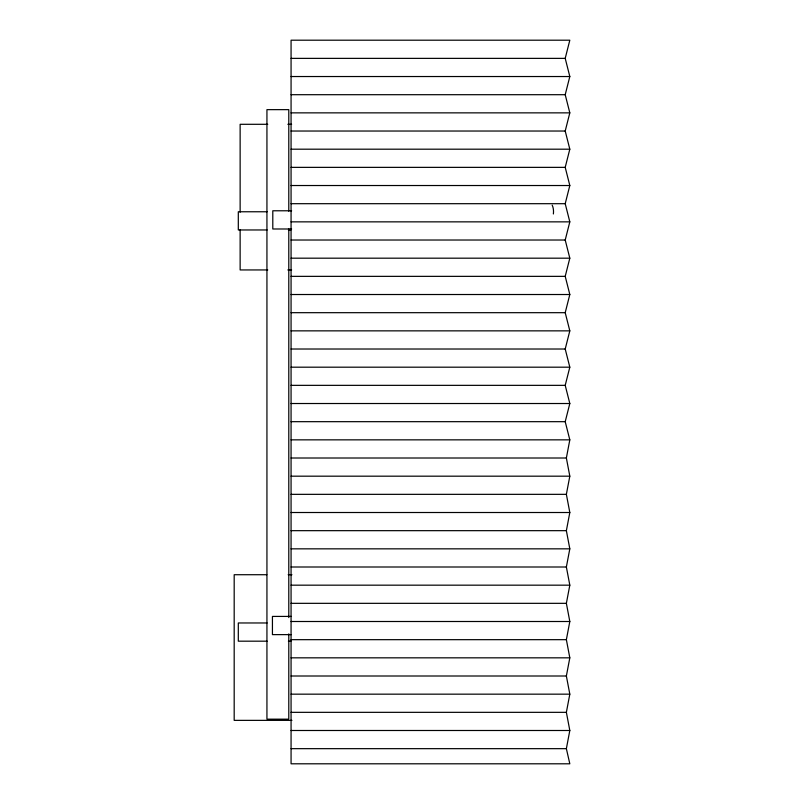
<?xml version="1.0" encoding="UTF-8"?>
<svg xmlns="http://www.w3.org/2000/svg" width="804" height="804" viewBox="0 0 804 804"><rect width="100%" height="100%" fill="white"/><g stroke="black" fill="none" stroke-linecap="round" stroke-linejoin="round"><path stroke-width="1.21" d="M566.368 458.009L569.815 439.848L565.212 421.678L569.815 403.518L565.212 385.347L569.815 367.187L565.212 349.016L569.815 330.856L565.212 312.686L569.815 294.515L565.212 276.355L569.815 258.184L565.212 240.024L569.815 221.854L565.212 203.693L569.815 185.523L565.212 167.363L569.815 149.192L565.212 131.032L569.815 112.861L565.212 94.701L569.815 76.531L565.212 58.37L569.815 40.2L291.068 40.2L291.068 763.8L569.815 763.8L566.368 748.665L569.815 730.494L566.368 712.334L569.815 694.164L566.368 676.003L569.815 657.833L566.368 639.672L569.815 621.502L566.368 603.332L569.815 585.171L566.368 567.001L569.815 548.841L566.368 530.67L569.815 512.51L566.368 494.339L569.815 476.179L566.368 458.009L291.068 458.009M291.068 58.37L565.212 58.37M291.068 76.531L569.815 76.531M291.068 94.701L565.212 94.701M291.068 112.861L569.815 112.861M267.752 124.298L240.135 124.298L240.135 212.186M287.842 124.298L291.611 124.298M291.068 131.032L565.212 131.032M291.068 149.192L569.815 149.192M291.068 167.363L565.212 167.363M291.068 185.523L569.815 185.523M291.068 203.693L565.212 203.693M291.611 210.779L272.797 210.779L272.797 228.989L291.611 228.989M267.109 211.764L238.306 211.764L238.306 229.964L267.109 229.964M291.068 221.854L569.815 221.854M288.395 229.964L290.897 229.964M291.068 240.024L565.212 240.024M291.068 258.184L569.815 258.184M267.752 269.943L240.135 269.943L240.135 229.763M287.842 269.943L291.611 269.943M291.068 276.355L565.212 276.355M291.068 294.515L569.815 294.515M291.068 312.686L565.212 312.686M291.068 330.856L569.815 330.856M291.068 349.016L565.212 349.016M291.068 367.187L569.815 367.187M291.068 385.347L565.212 385.347M291.068 403.518L569.815 403.518M291.068 421.678L565.212 421.678M291.068 439.848L569.815 439.848M291.068 476.179L569.815 476.179M291.068 494.339L566.368 494.339M291.068 512.51L569.815 512.51M291.068 530.67L566.368 530.67M291.068 548.841L569.815 548.841M291.068 567.001L566.368 567.001M266.827 574.719L234.185 574.719L234.185 720.364L291.932 720.364M288.174 574.719L291.932 574.719M291.068 585.171L569.815 585.171M291.068 603.332L566.368 603.332M291.239 616.417L272.435 616.417L272.435 634.627L291.239 634.627M291.068 621.502L569.815 621.502M267.109 622.969L238.306 622.969L238.306 641.18L267.109 641.18M291.068 639.672L566.368 639.672M288.395 641.18L290.897 641.18M291.068 657.833L569.815 657.833M291.068 676.003L566.368 676.003M291.068 694.164L569.815 694.164M291.068 712.334L566.368 712.334M291.068 730.494L569.815 730.494M291.068 748.665L566.368 748.665M288.787 211.231L288.787 109.645L266.938 109.645L266.938 719.168L288.787 719.168L288.787 633.884M288.787 228.788L288.787 617.583M552.187 205.181A9.105 4.553 90 0 1 553.373 213.975"/></g></svg>
